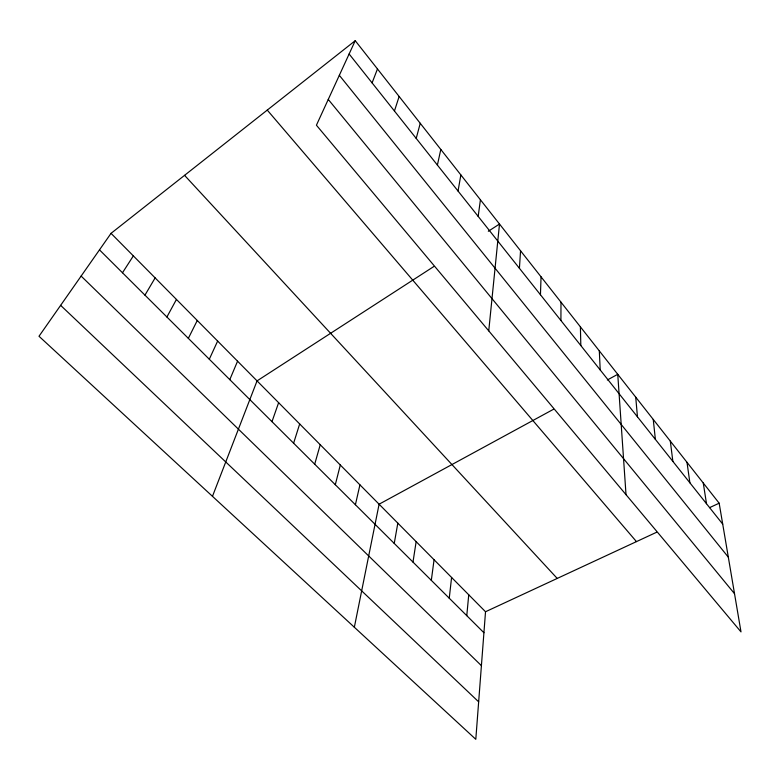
<?xml version="1.0" encoding="UTF-8"?>
<svg xmlns="http://www.w3.org/2000/svg" width="780" height="780" viewBox="0 0 780 780"><rect width="100%" height="100%" fill="white"/><g stroke="black" fill="none" stroke-linecap="round" stroke-linejoin="round"><path stroke-width="1.17" d="M560.917 320.512L560.986 302.172M540.452 294.762L541.047 276.822M519.422 268.3L520.553 250.79M111.043 233.347L485.521 611.744L475.8 739.313L39 336.258L111.043 233.347L355.231 40.687L719.16 503.197L741 631.888L316.417 125.219L355.231 40.687M466.772 615.664L468.741 594.779M488.748 330.876L499.502 224.035L488.309 231.28M449.251 598.201L451.591 577.453M431.32 580.349L434.07 559.748M478.169 216.382L480.421 199.787M412.99 562.097L416.149 541.642M458.045 191.061L460.863 174.934M394.241 543.416L397.829 523.136M354.344 627.247L379.099 504.202L553.459 409.305M437.395 165.077L440.807 149.448M355.407 504.748L359.931 484.828M335.302 484.721L340.314 465.007M416.208 138.401L420.244 123.298M314.701 464.207L320.229 444.727M293.611 443.196L299.676 423.95M394.446 111.013L399.136 96.476M271.986 421.658L278.626 402.675M212.472 496.334L257.049 380.884L433.758 266.565M372.089 82.885L377.471 68.952M229.788 379.636L237.559 361.189M209.303 359.229L217.639 341.055M188.341 338.354L197.272 320.473M166.9 317.002L176.446 299.432M144.953 295.142L155.142 277.904M122.489 272.766L133.351 255.889M607.337 379.977L617.75 374.312L626.018 494.676M485.521 611.744L656.575 532.272M709.595 507.634L719.16 503.197M60.635 305.36L478.657 701.825M81.13 276.081L481.416 665.662M99.489 249.863L483.922 632.736M184.567 175.344L557.222 578.428M267.257 110.097L636.46 541.612M328.253 99.421L734.516 593.687M339.329 75.309L728.315 557.144M349.128 53.986L722.709 524.121M703.267 483.005L706.505 503.724M686.995 462.325L689.89 482.82M670.322 441.129L672.857 461.38M653.24 419.416L655.385 439.403M635.719 397.147L637.465 416.851M599.313 350.883L600.21 369.964M580.398 326.849L580.827 345.569"/></g></svg>
